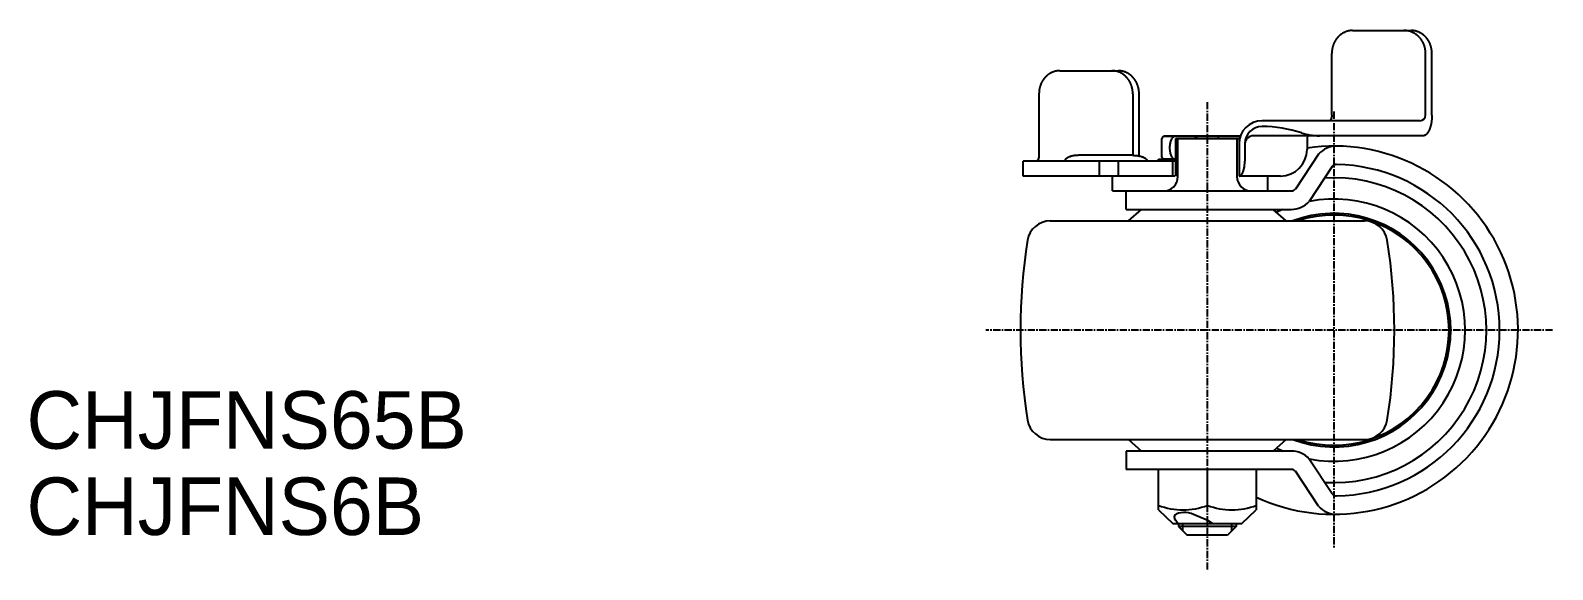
# Model space of a CAD drawing. Extents: x -3425 to -3153, y -902 to -450.
# Drawn here: x -3417.8 to -3153.2, y -901.6 to -807.9 of the extents above; entities that cross this region are included whole.
import ezdxf

# ---------------------------------------------------------------- set-up
doc = ezdxf.new("R2010")
doc.units = 0
doc.linetypes.add('CENTER', pattern=[2, 1.25, -0.25, 0.25, -0.25])
doc.layers.get('0').update_dxf_attribs({"linetype": 'CONTINUOUS'})
doc.layers.add('CENTER', color=1, linetype='CENTER')

msp = doc.modelspace()

# ---------------------------------------------------------------- linework, layer by layer
at = {"color": 7, "linetype": 'CONTINUOUS'}
for p, q in [((-3187.98, -807.89), (-3177.82, -807.89)), ((-3191.6, -822.59), (-3191.6, -811.89)), ((-3175.29, -822.59), (-3175.29, -811.89)), ((-3175.29, -822.59), (-3175.29, -811.89)), ((-3174.19, -822.59), (-3174.19, -811.89)), ((-3238.88, -814.89), (-3228.72, -814.89)), ((-3242.51, -818.89), (-3242.51, -829.59)), ((-3226.19, -818.89), (-3226.19, -829.59)), ((-3225.09, -829.7), (-3225.09, -818.89)), ((-3176.29, -823.59), (-3203.72, -823.59)), ((-3221.16, -829.92), (-3221.16, -826.66)), ((-3207.5, -826.29), (-3220.84, -826.29)), ((-3220.84, -826.29), (-3207.5, -826.29)), ((-3218.72, -826.69), (-3207.72, -826.69)), ((-3218.72, -833.19), (-3218.72, -826.69)), ((-3218.35, -833.29), (-3218.35, -826.69)), ((-3208.09, -826.69), (-3208.09, -833.29)), ((-3207.72, -826.69), (-3207.72, -833.19)), ((-3206.72, -827.59), (-3206.72, -830.59)), ((-3175.71, -826.19), (-3205.22, -826.19)), ((-3195.9, -826.59), (-3195.9, -828.59)), ((-3245.27, -833.19), (-3245.27, -830.59)), ((-3218.72, -830.59), (-3245.27, -830.59)), ((-3226.22, -829.59), (-3235.5, -829.59)), ((-3231.99, -833.19), (-3231.99, -830.59)), ((-3228.74, -830.59), (-3228.74, -833.19)), ((-3221.72, -830.59), (-3221.72, -830.29)), ((-3221.72, -830.29), (-3218.72, -830.29)), ((-3218.72, -830.29), (-3221.16, -830.29)), ((-3219.32, -830.59), (-3219.32, -833.19)), ((-3193.9, -829.39), (-3197.92, -835.46)), ((-3218.86, -833.19), (-3245.27, -833.19)), ((-3229.72, -835.79), (-3229.72, -833.19)), ((-3200.5, -833.19), (-3207.72, -833.19)), ((-3202.72, -833.19), (-3207.72, -833.19)), ((-3202.72, -835.79), (-3202.72, -833.19)), ((-3191.52, -831.53), (-3195.54, -837.6)), ((-3229.72, -835.79), (-3198.66, -835.79)), ((-3227.32, -838.99), (-3227.32, -835.79)), ((-3240.54, -840.99), (-3185.9, -840.99)), ((-3227.32, -838.99), (-3198.66, -838.99)), ((-3226.92, -840.99), (-3224.67, -838.99)), ((-3199.52, -840.99), (-3201.77, -838.99)), ((-3240.54, -878.99), (-3185.9, -878.99)), ((-3227.32, -880.99), (-3227.32, -884.19)), ((-3198.66, -880.99), (-3227.32, -880.99)), ((-3226.92, -878.99), (-3224.67, -880.99)), ((-3199.52, -878.99), (-3201.77, -880.99)), ((-3191.52, -888.46), (-3195.54, -882.39)), ((-3198.66, -884.19), (-3227.32, -884.19)), ((-3221.72, -891.19), (-3221.72, -884.19)), ((-3213.22, -890.43), (-3213.22, -884.19)), ((-3204.72, -884.19), (-3204.72, -891.19)), ((-3193.9, -890.59), (-3197.92, -884.52)), ((-3221.72, -891.19), (-3219.22, -893.59)), ((-3207.22, -893.59), (-3204.72, -891.19)), ((-3219.22, -893.59), (-3207.22, -893.59)), ((-3218.7, -893.09), (-3218.93, -892.66)), ((-3218.37, -893.59), (-3218.7, -893.09)), ((-3218.22, -893.59), (-3218.22, -894.09)), ((-3218.22, -894.09), (-3216.72, -895.59)), ((-3208.22, -894.09), (-3218.22, -894.09)), ((-3213.12, -893.09), (-3215.24, -892.19)), ((-3212.31, -893.59), (-3213.12, -893.09)), ((-3208.22, -894.09), (-3209.72, -895.59)), ((-3208.22, -893.59), (-3208.22, -894.09)), ((-3209.72, -895.59), (-3216.72, -895.59))]:
    msp.add_line(p, q, dxfattribs=at)
at = {"color": 3, "linetype": 'CONTINUOUS'}
for p, q in [((-3217.47, -894.84), (-3217.47, -893.59)), ((-3208.97, -894.84), (-3208.97, -893.59))]:
    msp.add_line(p, q, dxfattribs=at)
at = {"color": 7, "linetype": 'CONTINUOUS'}
for points in [[(-3218.81, -826.29, 0.176531), (-3219.15, -826.41, 0.103862), (-3219.51, -826.88, 0.064221), (-3219.72, -827.48, 0.050387), (-3219.8, -828.29, 0.050387), (-3219.72, -829.1, 0.064221), (-3219.51, -829.71, 0.103862), (-3219.15, -830.17, 0.176531), (-3218.81, -830.29, 0.176531)], [(-3215.56, -826.29, -0.176531), (-3215.23, -826.41, -0.065996), (-3214.97, -826.69, -0.065996)], [(-3210.87, -826.29, 0.176531), (-3211.21, -826.41, 0.065996), (-3211.46, -826.69, 0.065996)], [(-3207.62, -826.29, -0.056601), (-3207.51, -826.31, -0.056601)]]:
    msp.add_lwpolyline(points, format="xyb", dxfattribs=at)
for points in [[(-3187.98, -807.89, 0), (-3188.02, -807.89, 0), (-3188.07, -807.89, 0), (-3188.11, -807.89, 0), (-3188.16, -807.9, 0), (-3188.2, -807.9, 0), (-3188.24, -807.9, 0), (-3188.29, -807.91, 0), (-3188.33, -807.91, 0), (-3188.38, -807.92, 0), (-3188.42, -807.92, 0), (-3188.47, -807.93, 0), (-3188.51, -807.93, 0), (-3188.55, -807.94, 0), (-3188.6, -807.95, 0), (-3188.64, -807.96, 0), (-3188.68, -807.97, 0), (-3188.73, -807.98, 0), (-3188.77, -807.99, 0), (-3188.82, -808, 0), (-3188.86, -808.01, 0), (-3188.9, -808.02, 0), (-3188.94, -808.04, 0), (-3188.99, -808.05, 0), (-3189.03, -808.06, 0), (-3189.07, -808.08, 0), (-3189.11, -808.09, 0), (-3189.16, -808.11, 0), (-3189.2, -808.13, 0), (-3189.24, -808.14, 0), (-3189.28, -808.16, 0), (-3189.32, -808.18, 0), (-3189.36, -808.2, 0), (-3189.41, -808.22, 0), (-3189.45, -808.23, 0), (-3189.49, -808.25, 0), (-3189.53, -808.28, 0), (-3189.57, -808.3, 0), (-3189.61, -808.32, 0), (-3189.65, -808.34, 0), (-3189.69, -808.36, 0), (-3189.73, -808.39, 0), (-3189.76, -808.41, 0), (-3189.8, -808.44, 0), (-3189.84, -808.46, 0), (-3189.88, -808.49, 0), (-3189.92, -808.51, 0), (-3189.95, -808.54, 0), (-3189.99, -808.57, 0), (-3190.03, -808.59, 0), (-3190.07, -808.62, 0), (-3190.1, -808.65, 0), (-3190.14, -808.68, 0), (-3190.17, -808.71, 0), (-3190.21, -808.74, 0), (-3190.24, -808.77, 0), (-3190.28, -808.8, 0), (-3190.31, -808.83, 0), (-3190.35, -808.86, 0), (-3190.38, -808.89, 0), (-3190.41, -808.93, 0), (-3190.45, -808.96, 0), (-3190.48, -808.99, 0), (-3190.51, -809.03, 0), (-3190.54, -809.06, 0), (-3190.57, -809.1, 0), (-3190.6, -809.13, 0), (-3190.63, -809.17, 0), (-3190.66, -809.21, 0), (-3190.69, -809.24, 0), (-3190.72, -809.28, 0), (-3190.75, -809.32, 0), (-3190.78, -809.35, 0), (-3190.81, -809.39, 0), (-3190.84, -809.43, 0), (-3190.86, -809.47, 0), (-3190.89, -809.51, 0), (-3190.92, -809.55, 0), (-3190.94, -809.59, 0), (-3190.97, -809.63, 0), (-3190.99, -809.67, 0), (-3191.02, -809.71, 0), (-3191.04, -809.75, 0), (-3191.06, -809.79, 0), (-3191.09, -809.84, 0), (-3191.11, -809.88, 0), (-3191.13, -809.92, 0), (-3191.15, -809.96, 0), (-3191.17, -810.01, 0), (-3191.2, -810.05, 0), (-3191.22, -810.09, 0), (-3191.24, -810.14, 0), (-3191.25, -810.18, 0), (-3191.27, -810.23, 0), (-3191.29, -810.27, 0), (-3191.31, -810.32, 0), (-3191.33, -810.36, 0), (-3191.34, -810.41, 0), (-3191.36, -810.45, 0), (-3191.38, -810.5, 0), (-3191.39, -810.54, 0), (-3191.41, -810.59, 0), (-3191.42, -810.64, 0), (-3191.43, -810.68, 0), (-3191.45, -810.73, 0), (-3191.46, -810.78, 0), (-3191.47, -810.82, 0), (-3191.48, -810.87, 0), (-3191.49, -810.92, 0), (-3191.5, -810.97, 0), (-3191.51, -811.02, 0), (-3191.52, -811.06, 0), (-3191.53, -811.11, 0), (-3191.54, -811.16, 0), (-3191.55, -811.21, 0), (-3191.56, -811.26, 0), (-3191.56, -811.3, 0), (-3191.57, -811.35, 0), (-3191.58, -811.4, 0), (-3191.58, -811.45, 0), (-3191.59, -811.5, 0), (-3191.59, -811.55, 0), (-3191.59, -811.6, 0), (-3191.6, -811.65, 0), (-3191.6, -811.7, 0), (-3191.6, -811.74, 0), (-3191.6, -811.79, 0), (-3191.6, -811.84, 0), (-3191.6, -811.89, 0)], [(-3175.29, -811.89, 0), (-3175.29, -811.84, 0), (-3175.29, -811.79, 0), (-3175.29, -811.74, 0), (-3175.29, -811.7, 0), (-3175.3, -811.65, 0), (-3175.3, -811.6, 0), (-3175.3, -811.55, 0), (-3175.31, -811.5, 0), (-3175.31, -811.45, 0), (-3175.32, -811.4, 0), (-3175.32, -811.35, 0), (-3175.33, -811.3, 0), (-3175.34, -811.26, 0), (-3175.34, -811.21, 0), (-3175.35, -811.16, 0), (-3175.36, -811.11, 0), (-3175.37, -811.06, 0), (-3175.38, -811.02, 0), (-3175.39, -810.97, 0), (-3175.4, -810.92, 0), (-3175.41, -810.87, 0), (-3175.43, -810.82, 0), (-3175.44, -810.78, 0), (-3175.45, -810.73, 0), (-3175.47, -810.68, 0), (-3175.48, -810.64, 0), (-3175.49, -810.59, 0), (-3175.51, -810.54, 0), (-3175.53, -810.5, 0), (-3175.54, -810.45, 0), (-3175.56, -810.41, 0), (-3175.58, -810.36, 0), (-3175.59, -810.32, 0), (-3175.61, -810.27, 0), (-3175.63, -810.23, 0), (-3175.65, -810.18, 0), (-3175.67, -810.14, 0), (-3175.69, -810.09, 0), (-3175.71, -810.05, 0), (-3175.73, -810.01, 0), (-3175.76, -809.96, 0), (-3175.78, -809.92, 0), (-3175.8, -809.88, 0), (-3175.82, -809.84, 0), (-3175.85, -809.79, 0), (-3175.87, -809.75, 0), (-3175.9, -809.71, 0), (-3175.92, -809.67, 0), (-3175.95, -809.63, 0), (-3175.98, -809.59, 0), (-3176, -809.55, 0), (-3176.03, -809.51, 0), (-3176.06, -809.47, 0), (-3176.09, -809.43, 0), (-3176.11, -809.39, 0), (-3176.14, -809.35, 0), (-3176.17, -809.32, 0), (-3176.2, -809.28, 0), (-3176.23, -809.24, 0), (-3176.26, -809.21, 0), (-3176.3, -809.17, 0), (-3176.33, -809.13, 0), (-3176.36, -809.1, 0), (-3176.39, -809.06, 0), (-3176.42, -809.03, 0), (-3176.46, -808.99, 0), (-3176.49, -808.96, 0), (-3176.53, -808.93, 0), (-3176.56, -808.89, 0), (-3176.59, -808.86, 0), (-3176.63, -808.83, 0), (-3176.67, -808.8, 0), (-3176.7, -808.77, 0), (-3176.74, -808.74, 0), (-3176.77, -808.71, 0), (-3176.81, -808.68, 0), (-3176.85, -808.65, 0), (-3176.89, -808.62, 0), (-3176.92, -808.59, 0), (-3176.96, -808.57, 0), (-3177, -808.54, 0), (-3177.04, -808.51, 0), (-3177.08, -808.49, 0), (-3177.12, -808.46, 0), (-3177.16, -808.44, 0), (-3177.2, -808.41, 0), (-3177.24, -808.39, 0), (-3177.28, -808.36, 0), (-3177.32, -808.34, 0), (-3177.36, -808.32, 0), (-3177.4, -808.3, 0), (-3177.44, -808.28, 0), (-3177.49, -808.25, 0), (-3177.53, -808.23, 0), (-3177.57, -808.22, 0), (-3177.61, -808.2, 0), (-3177.66, -808.18, 0), (-3177.7, -808.16, 0), (-3177.74, -808.14, 0), (-3177.79, -808.13, 0), (-3177.83, -808.11, 0), (-3177.87, -808.09, 0), (-3177.92, -808.08, 0), (-3177.96, -808.06, 0), (-3178, -808.05, 0), (-3178.05, -808.04, 0), (-3178.09, -808.02, 0), (-3178.14, -808.01, 0), (-3178.18, -808, 0), (-3178.23, -807.99, 0), (-3178.27, -807.98, 0), (-3178.32, -807.97, 0), (-3178.36, -807.96, 0), (-3178.41, -807.95, 0), (-3178.46, -807.94, 0), (-3178.5, -807.93, 0), (-3178.55, -807.93, 0), (-3178.59, -807.92, 0), (-3178.64, -807.92, 0), (-3178.68, -807.91, 0), (-3178.73, -807.91, 0), (-3178.78, -807.9, 0), (-3178.82, -807.9, 0), (-3178.87, -807.9, 0), (-3178.91, -807.89, 0), (-3178.96, -807.89, 0), (-3179.01, -807.89, 0), (-3179.05, -807.89, 0)], [(-3174.19, -811.89, 0), (-3174.19, -811.84, 0), (-3174.19, -811.79, 0), (-3174.19, -811.74, 0), (-3174.19, -811.7, 0), (-3174.2, -811.65, 0), (-3174.2, -811.6, 0), (-3174.2, -811.55, 0), (-3174.21, -811.5, 0), (-3174.21, -811.45, 0), (-3174.22, -811.4, 0), (-3174.22, -811.35, 0), (-3174.23, -811.3, 0), (-3174.24, -811.26, 0), (-3174.24, -811.21, 0), (-3174.25, -811.16, 0), (-3174.26, -811.11, 0), (-3174.27, -811.06, 0), (-3174.28, -811.02, 0), (-3174.29, -810.97, 0), (-3174.3, -810.92, 0), (-3174.31, -810.87, 0), (-3174.32, -810.82, 0), (-3174.33, -810.78, 0), (-3174.35, -810.73, 0), (-3174.36, -810.68, 0), (-3174.37, -810.64, 0), (-3174.39, -810.59, 0), (-3174.4, -810.54, 0), (-3174.42, -810.5, 0), (-3174.43, -810.45, 0), (-3174.45, -810.41, 0), (-3174.47, -810.36, 0), (-3174.48, -810.32, 0), (-3174.5, -810.27, 0), (-3174.52, -810.23, 0), (-3174.54, -810.18, 0), (-3174.56, -810.14, 0), (-3174.58, -810.09, 0), (-3174.6, -810.05, 0), (-3174.62, -810.01, 0), (-3174.64, -809.96, 0), (-3174.66, -809.92, 0), (-3174.68, -809.88, 0), (-3174.71, -809.84, 0), (-3174.73, -809.79, 0), (-3174.75, -809.75, 0), (-3174.78, -809.71, 0), (-3174.8, -809.67, 0), (-3174.83, -809.63, 0), (-3174.85, -809.59, 0), (-3174.88, -809.55, 0), (-3174.9, -809.51, 0), (-3174.93, -809.47, 0), (-3174.96, -809.43, 0), (-3174.99, -809.39, 0), (-3175.01, -809.35, 0), (-3175.04, -809.32, 0), (-3175.07, -809.28, 0), (-3175.1, -809.24, 0), (-3175.13, -809.21, 0), (-3175.16, -809.17, 0), (-3175.19, -809.13, 0), (-3175.22, -809.1, 0), (-3175.25, -809.06, 0), (-3175.28, -809.03, 0), (-3175.32, -808.99, 0), (-3175.35, -808.96, 0), (-3175.38, -808.93, 0), (-3175.41, -808.89, 0), (-3175.45, -808.86, 0), (-3175.48, -808.83, 0), (-3175.52, -808.8, 0), (-3175.55, -808.77, 0), (-3175.59, -808.74, 0), (-3175.62, -808.71, 0), (-3175.66, -808.68, 0), (-3175.69, -808.65, 0), (-3175.73, -808.62, 0), (-3175.76, -808.59, 0), (-3175.8, -808.57, 0), (-3175.84, -808.54, 0), (-3175.88, -808.51, 0), (-3175.91, -808.49, 0), (-3175.95, -808.46, 0), (-3175.99, -808.44, 0), (-3176.03, -808.41, 0), (-3176.07, -808.39, 0), (-3176.11, -808.36, 0), (-3176.15, -808.34, 0), (-3176.19, -808.32, 0), (-3176.23, -808.3, 0), (-3176.27, -808.28, 0), (-3176.31, -808.25, 0), (-3176.35, -808.23, 0), (-3176.39, -808.22, 0), (-3176.43, -808.2, 0), (-3176.47, -808.18, 0), (-3176.51, -808.16, 0), (-3176.55, -808.14, 0), (-3176.59, -808.13, 0), (-3176.64, -808.11, 0), (-3176.68, -808.09, 0), (-3176.72, -808.08, 0), (-3176.76, -808.06, 0), (-3176.81, -808.05, 0), (-3176.85, -808.04, 0), (-3176.89, -808.02, 0), (-3176.93, -808.01, 0), (-3176.98, -808, 0), (-3177.02, -807.99, 0), (-3177.06, -807.98, 0), (-3177.11, -807.97, 0), (-3177.15, -807.96, 0), (-3177.2, -807.95, 0), (-3177.24, -807.94, 0), (-3177.28, -807.93, 0), (-3177.33, -807.93, 0), (-3177.37, -807.92, 0), (-3177.42, -807.92, 0), (-3177.46, -807.91, 0), (-3177.5, -807.91, 0), (-3177.55, -807.9, 0), (-3177.59, -807.9, 0), (-3177.64, -807.9, 0), (-3177.68, -807.89, 0), (-3177.73, -807.89, 0), (-3177.77, -807.89, 0), (-3177.82, -807.89, 0)], [(-3238.88, -814.89, 0), (-3238.93, -814.89, 0), (-3238.97, -814.89, 0), (-3239.01, -814.89, 0), (-3239.06, -814.9, 0), (-3239.1, -814.9, 0), (-3239.15, -814.9, 0), (-3239.19, -814.91, 0), (-3239.24, -814.91, 0), (-3239.28, -814.92, 0), (-3239.32, -814.92, 0), (-3239.37, -814.93, 0), (-3239.41, -814.93, 0), (-3239.46, -814.94, 0), (-3239.5, -814.95, 0), (-3239.54, -814.96, 0), (-3239.59, -814.97, 0), (-3239.63, -814.98, 0), (-3239.68, -814.99, 0), (-3239.72, -815, 0), (-3239.76, -815.01, 0), (-3239.81, -815.02, 0), (-3239.85, -815.04, 0), (-3239.89, -815.05, 0), (-3239.93, -815.06, 0), (-3239.98, -815.08, 0), (-3240.02, -815.09, 0), (-3240.06, -815.11, 0), (-3240.1, -815.13, 0), (-3240.14, -815.14, 0), (-3240.19, -815.16, 0), (-3240.23, -815.18, 0), (-3240.27, -815.2, 0), (-3240.31, -815.22, 0), (-3240.35, -815.24, 0), (-3240.39, -815.25, 0), (-3240.43, -815.28, 0), (-3240.47, -815.3, 0), (-3240.51, -815.32, 0), (-3240.55, -815.34, 0), (-3240.59, -815.36, 0), (-3240.63, -815.39, 0), (-3240.67, -815.41, 0), (-3240.71, -815.44, 0), (-3240.74, -815.46, 0), (-3240.78, -815.49, 0), (-3240.82, -815.51, 0), (-3240.86, -815.54, 0), (-3240.9, -815.57, 0), (-3240.93, -815.59, 0), (-3240.97, -815.62, 0), (-3241, -815.65, 0), (-3241.04, -815.68, 0), (-3241.08, -815.71, 0), (-3241.11, -815.74, 0), (-3241.15, -815.77, 0), (-3241.18, -815.8, 0), (-3241.22, -815.83, 0), (-3241.25, -815.86, 0), (-3241.28, -815.89, 0), (-3241.32, -815.93, 0), (-3241.35, -815.96, 0), (-3241.38, -816, 0), (-3241.41, -816.03, 0), (-3241.44, -816.06, 0), (-3241.48, -816.1, 0), (-3241.51, -816.13, 0), (-3241.54, -816.17, 0), (-3241.57, -816.21, 0), (-3241.6, -816.24, 0), (-3241.63, -816.28, 0), (-3241.66, -816.32, 0), (-3241.68, -816.35, 0), (-3241.71, -816.39, 0), (-3241.74, -816.43, 0), (-3241.77, -816.47, 0), (-3241.79, -816.51, 0), (-3241.82, -816.55, 0), (-3241.85, -816.59, 0), (-3241.87, -816.63, 0), (-3241.9, -816.67, 0), (-3241.92, -816.71, 0), (-3241.94, -816.75, 0), (-3241.97, -816.79, 0), (-3241.99, -816.84, 0), (-3242.01, -816.88, 0), (-3242.04, -816.92, 0), (-3242.06, -816.96, 0), (-3242.08, -817.01, 0), (-3242.1, -817.05, 0), (-3242.12, -817.09, 0), (-3242.14, -817.14, 0), (-3242.16, -817.18, 0), (-3242.18, -817.23, 0), (-3242.2, -817.27, 0), (-3242.21, -817.32, 0), (-3242.23, -817.36, 0), (-3242.25, -817.41, 0), (-3242.26, -817.45, 0), (-3242.28, -817.5, 0), (-3242.29, -817.54, 0), (-3242.31, -817.59, 0), (-3242.32, -817.64, 0), (-3242.34, -817.68, 0), (-3242.35, -817.73, 0), (-3242.36, -817.78, 0), (-3242.38, -817.83, 0), (-3242.39, -817.87, 0), (-3242.4, -817.92, 0), (-3242.41, -817.97, 0), (-3242.42, -818.02, 0), (-3242.43, -818.06, 0), (-3242.44, -818.11, 0), (-3242.45, -818.16, 0), (-3242.45, -818.21, 0), (-3242.46, -818.26, 0), (-3242.47, -818.3, 0), (-3242.47, -818.35, 0), (-3242.48, -818.4, 0), (-3242.48, -818.45, 0), (-3242.49, -818.5, 0), (-3242.49, -818.55, 0), (-3242.5, -818.6, 0), (-3242.5, -818.65, 0), (-3242.5, -818.7, 0), (-3242.5, -818.75, 0), (-3242.51, -818.79, 0), (-3242.51, -818.84, 0), (-3242.51, -818.89, 0)], [(-3226.19, -818.89, 0), (-3226.19, -818.84, 0), (-3226.19, -818.79, 0), (-3226.2, -818.75, 0), (-3226.2, -818.7, 0), (-3226.2, -818.65, 0), (-3226.2, -818.6, 0), (-3226.21, -818.55, 0), (-3226.21, -818.5, 0), (-3226.21, -818.45, 0), (-3226.22, -818.4, 0), (-3226.23, -818.35, 0), (-3226.23, -818.3, 0), (-3226.24, -818.26, 0), (-3226.25, -818.21, 0), (-3226.25, -818.16, 0), (-3226.26, -818.11, 0), (-3226.27, -818.06, 0), (-3226.28, -818.02, 0), (-3226.29, -817.97, 0), (-3226.3, -817.92, 0), (-3226.31, -817.87, 0), (-3226.32, -817.83, 0), (-3226.34, -817.78, 0), (-3226.35, -817.73, 0), (-3226.36, -817.68, 0), (-3226.38, -817.64, 0), (-3226.39, -817.59, 0), (-3226.4, -817.54, 0), (-3226.42, -817.5, 0), (-3226.44, -817.45, 0), (-3226.45, -817.41, 0), (-3226.47, -817.36, 0), (-3226.49, -817.32, 0), (-3226.5, -817.27, 0), (-3226.52, -817.23, 0), (-3226.54, -817.18, 0), (-3226.56, -817.14, 0), (-3226.58, -817.09, 0), (-3226.6, -817.05, 0), (-3226.62, -817.01, 0), (-3226.64, -816.96, 0), (-3226.66, -816.92, 0), (-3226.69, -816.88, 0), (-3226.71, -816.84, 0), (-3226.73, -816.79, 0), (-3226.76, -816.75, 0), (-3226.78, -816.71, 0), (-3226.8, -816.67, 0), (-3226.83, -816.63, 0), (-3226.85, -816.59, 0), (-3226.88, -816.55, 0), (-3226.91, -816.51, 0), (-3226.93, -816.47, 0), (-3226.96, -816.43, 0), (-3226.99, -816.39, 0), (-3227.02, -816.35, 0), (-3227.04, -816.32, 0), (-3227.07, -816.28, 0), (-3227.1, -816.24, 0), (-3227.13, -816.21, 0), (-3227.16, -816.17, 0), (-3227.19, -816.13, 0), (-3227.22, -816.1, 0), (-3227.25, -816.06, 0), (-3227.29, -816.03, 0), (-3227.32, -816, 0), (-3227.35, -815.96, 0), (-3227.38, -815.93, 0), (-3227.42, -815.89, 0), (-3227.45, -815.86, 0), (-3227.48, -815.83, 0), (-3227.52, -815.8, 0), (-3227.55, -815.77, 0), (-3227.59, -815.74, 0), (-3227.62, -815.71, 0), (-3227.66, -815.68, 0), (-3227.69, -815.65, 0), (-3227.73, -815.62, 0), (-3227.77, -815.59, 0), (-3227.8, -815.57, 0), (-3227.84, -815.54, 0), (-3227.88, -815.51, 0), (-3227.92, -815.49, 0), (-3227.95, -815.46, 0), (-3227.99, -815.44, 0), (-3228.03, -815.41, 0), (-3228.07, -815.39, 0), (-3228.11, -815.36, 0), (-3228.15, -815.34, 0), (-3228.19, -815.32, 0), (-3228.23, -815.3, 0), (-3228.27, -815.28, 0), (-3228.31, -815.25, 0), (-3228.35, -815.24, 0), (-3228.39, -815.22, 0), (-3228.43, -815.2, 0), (-3228.47, -815.18, 0), (-3228.51, -815.16, 0), (-3228.55, -815.14, 0), (-3228.6, -815.13, 0), (-3228.64, -815.11, 0), (-3228.68, -815.09, 0), (-3228.72, -815.08, 0), (-3228.77, -815.06, 0), (-3228.81, -815.05, 0), (-3228.85, -815.04, 0), (-3228.89, -815.02, 0), (-3228.94, -815.01, 0), (-3228.98, -815, 0), (-3229.02, -814.99, 0), (-3229.07, -814.98, 0), (-3229.11, -814.97, 0), (-3229.15, -814.96, 0), (-3229.2, -814.95, 0), (-3229.24, -814.94, 0), (-3229.29, -814.93, 0), (-3229.33, -814.93, 0), (-3229.37, -814.92, 0), (-3229.42, -814.92, 0), (-3229.46, -814.91, 0), (-3229.51, -814.91, 0), (-3229.55, -814.9, 0), (-3229.6, -814.9, 0), (-3229.64, -814.9, 0), (-3229.68, -814.89, 0), (-3229.73, -814.89, 0), (-3229.77, -814.89, 0), (-3229.82, -814.89, 0)], [(-3225.09, -818.89, 0), (-3225.09, -818.84, 0), (-3225.1, -818.79, 0), (-3225.1, -818.75, 0), (-3225.1, -818.7, 0), (-3225.1, -818.65, 0), (-3225.1, -818.6, 0), (-3225.11, -818.55, 0), (-3225.11, -818.5, 0), (-3225.12, -818.45, 0), (-3225.12, -818.4, 0), (-3225.13, -818.35, 0), (-3225.13, -818.3, 0), (-3225.14, -818.26, 0), (-3225.15, -818.21, 0), (-3225.16, -818.16, 0), (-3225.16, -818.11, 0), (-3225.17, -818.06, 0), (-3225.18, -818.02, 0), (-3225.19, -817.97, 0), (-3225.2, -817.92, 0), (-3225.21, -817.87, 0), (-3225.23, -817.83, 0), (-3225.24, -817.78, 0), (-3225.25, -817.73, 0), (-3225.26, -817.68, 0), (-3225.28, -817.64, 0), (-3225.29, -817.59, 0), (-3225.31, -817.54, 0), (-3225.32, -817.5, 0), (-3225.34, -817.45, 0), (-3225.35, -817.41, 0), (-3225.37, -817.36, 0), (-3225.39, -817.32, 0), (-3225.41, -817.27, 0), (-3225.42, -817.23, 0), (-3225.44, -817.18, 0), (-3225.46, -817.14, 0), (-3225.48, -817.09, 0), (-3225.5, -817.05, 0), (-3225.52, -817.01, 0), (-3225.54, -816.96, 0), (-3225.56, -816.92, 0), (-3225.59, -816.88, 0), (-3225.61, -816.84, 0), (-3225.63, -816.79, 0), (-3225.66, -816.75, 0), (-3225.68, -816.71, 0), (-3225.7, -816.67, 0), (-3225.73, -816.63, 0), (-3225.76, -816.59, 0), (-3225.78, -816.55, 0), (-3225.81, -816.51, 0), (-3225.83, -816.47, 0), (-3225.86, -816.43, 0), (-3225.89, -816.39, 0), (-3225.92, -816.35, 0), (-3225.95, -816.32, 0), (-3225.97, -816.28, 0), (-3226, -816.24, 0), (-3226.03, -816.21, 0), (-3226.06, -816.17, 0), (-3226.09, -816.13, 0), (-3226.12, -816.1, 0), (-3226.16, -816.06, 0), (-3226.19, -816.03, 0), (-3226.22, -816, 0), (-3226.25, -815.96, 0), (-3226.28, -815.93, 0), (-3226.32, -815.89, 0), (-3226.35, -815.86, 0), (-3226.39, -815.83, 0), (-3226.42, -815.8, 0), (-3226.45, -815.77, 0), (-3226.49, -815.74, 0), (-3226.52, -815.71, 0), (-3226.56, -815.68, 0), (-3226.6, -815.65, 0), (-3226.63, -815.62, 0), (-3226.67, -815.59, 0), (-3226.71, -815.57, 0), (-3226.74, -815.54, 0), (-3226.78, -815.51, 0), (-3226.82, -815.49, 0), (-3226.86, -815.46, 0), (-3226.89, -815.44, 0), (-3226.93, -815.41, 0), (-3226.97, -815.39, 0), (-3227.01, -815.36, 0), (-3227.05, -815.34, 0), (-3227.09, -815.32, 0), (-3227.13, -815.3, 0), (-3227.17, -815.28, 0), (-3227.21, -815.25, 0), (-3227.25, -815.24, 0), (-3227.29, -815.22, 0), (-3227.33, -815.2, 0), (-3227.37, -815.18, 0), (-3227.41, -815.16, 0), (-3227.46, -815.14, 0), (-3227.5, -815.13, 0), (-3227.54, -815.11, 0), (-3227.58, -815.09, 0), (-3227.62, -815.08, 0), (-3227.67, -815.06, 0), (-3227.71, -815.05, 0), (-3227.75, -815.04, 0), (-3227.8, -815.02, 0), (-3227.84, -815.01, 0), (-3227.88, -815, 0), (-3227.92, -814.99, 0), (-3227.97, -814.98, 0), (-3228.01, -814.97, 0), (-3228.06, -814.96, 0), (-3228.1, -814.95, 0), (-3228.14, -814.94, 0), (-3228.19, -814.93, 0), (-3228.23, -814.93, 0), (-3228.28, -814.92, 0), (-3228.32, -814.92, 0), (-3228.36, -814.91, 0), (-3228.41, -814.91, 0), (-3228.45, -814.9, 0), (-3228.5, -814.9, 0), (-3228.54, -814.9, 0), (-3228.59, -814.89, 0), (-3228.63, -814.89, 0), (-3228.67, -814.89, 0), (-3228.72, -814.89, 0)], [(-3191.6, -822.59, 0), (-3191.6, -822.6, 0), (-3191.6, -822.62, 0), (-3191.6, -822.63, 0), (-3191.6, -822.64, 0), (-3191.6, -822.65, 0), (-3191.6, -822.67, 0), (-3191.6, -822.68, 0), (-3191.6, -822.69, 0), (-3191.61, -822.7, 0), (-3191.61, -822.71, 0), (-3191.61, -822.73, 0), (-3191.61, -822.74, 0), (-3191.61, -822.75, 0), (-3191.61, -822.76, 0), (-3191.61, -822.77, 0), (-3191.61, -822.79, 0), (-3191.61, -822.8, 0), (-3191.61, -822.81, 0), (-3191.61, -822.82, 0), (-3191.62, -822.84, 0), (-3191.62, -822.85, 0), (-3191.62, -822.86, 0), (-3191.62, -822.87, 0), (-3191.62, -822.88, 0), (-3191.62, -822.89, 0), (-3191.62, -822.91, 0), (-3191.63, -822.92, 0), (-3191.63, -822.93, 0), (-3191.63, -822.94, 0), (-3191.63, -822.95, 0), (-3191.63, -822.96, 0), (-3191.64, -822.98, 0), (-3191.64, -822.99, 0), (-3191.64, -823, 0), (-3191.64, -823.01, 0), (-3191.64, -823.02, 0), (-3191.65, -823.03, 0), (-3191.65, -823.04, 0), (-3191.65, -823.05, 0), (-3191.65, -823.06, 0), (-3191.66, -823.07, 0), (-3191.66, -823.09, 0), (-3191.66, -823.09, 0), (-3191.66, -823.11, 0), (-3191.67, -823.12, 0), (-3191.67, -823.13, 0), (-3191.67, -823.14, 0), (-3191.67, -823.15, 0), (-3191.68, -823.16, 0), (-3191.68, -823.17, 0), (-3191.68, -823.18, 0), (-3191.69, -823.19, 0), (-3191.69, -823.2, 0), (-3191.69, -823.21, 0), (-3191.7, -823.22, 0), (-3191.7, -823.23, 0), (-3191.7, -823.24, 0), (-3191.71, -823.25, 0), (-3191.71, -823.25, 0), (-3191.71, -823.26, 0), (-3191.72, -823.27, 0), (-3191.72, -823.28, 0), (-3191.72, -823.29, 0), (-3191.73, -823.3, 0), (-3191.73, -823.31, 0), (-3191.73, -823.32, 0), (-3191.74, -823.32, 0), (-3191.74, -823.33, 0), (-3191.75, -823.34, 0), (-3191.75, -823.35, 0), (-3191.75, -823.36, 0), (-3191.76, -823.37, 0), (-3191.76, -823.37, 0), (-3191.77, -823.38, 0), (-3191.77, -823.39, 0), (-3191.77, -823.39, 0), (-3191.78, -823.4, 0), (-3191.78, -823.41, 0), (-3191.79, -823.42, 0), (-3191.79, -823.42, 0), (-3191.8, -823.43, 0), (-3191.8, -823.44, 0), (-3191.8, -823.44, 0), (-3191.81, -823.45, 0), (-3191.81, -823.46, 0), (-3191.82, -823.46, 0), (-3191.82, -823.47, 0), (-3191.83, -823.47, 0), (-3191.83, -823.48, 0), (-3191.84, -823.48, 0), (-3191.84, -823.49, 0), (-3191.84, -823.5, 0), (-3191.85, -823.5, 0), (-3191.85, -823.51, 0), (-3191.86, -823.51, 0), (-3191.86, -823.52, 0), (-3191.87, -823.52, 0), (-3191.87, -823.52, 0), (-3191.88, -823.53, 0), (-3191.88, -823.53, 0), (-3191.89, -823.54, 0), (-3191.89, -823.54, 0), (-3191.9, -823.54, 0), (-3191.9, -823.55, 0), (-3191.91, -823.55, 0), (-3191.91, -823.56, 0), (-3191.92, -823.56, 0), (-3191.92, -823.56, 0), (-3191.93, -823.57, 0), (-3191.93, -823.57, 0), (-3191.94, -823.57, 0), (-3191.94, -823.57, 0), (-3191.95, -823.58, 0), (-3191.95, -823.58, 0), (-3191.96, -823.58, 0), (-3191.96, -823.58, 0), (-3191.97, -823.58, 0), (-3191.97, -823.58, 0), (-3191.98, -823.59, 0), (-3191.98, -823.59, 0), (-3191.99, -823.59, 0), (-3191.99, -823.59, 0), (-3192, -823.59, 0), (-3192, -823.59, 0), (-3192.01, -823.59, 0), (-3192.02, -823.59, 0), (-3192.02, -823.59, 0), (-3192.03, -823.59, 0)], [(-3174.19, -822.59, 0), (-3174.19, -822.64, 0), (-3174.19, -822.68, 0), (-3174.19, -822.72, 0), (-3174.19, -822.77, 0), (-3174.19, -822.81, 0), (-3174.19, -822.86, 0), (-3174.2, -822.9, 0), (-3174.2, -822.94, 0), (-3174.2, -822.99, 0), (-3174.2, -823.03, 0), (-3174.2, -823.08, 0), (-3174.21, -823.12, 0), (-3174.21, -823.16, 0), (-3174.21, -823.21, 0), (-3174.22, -823.25, 0), (-3174.22, -823.29, 0), (-3174.22, -823.34, 0), (-3174.23, -823.38, 0), (-3174.23, -823.42, 0), (-3174.24, -823.47, 0), (-3174.24, -823.51, 0), (-3174.25, -823.55, 0), (-3174.25, -823.6, 0), (-3174.26, -823.64, 0), (-3174.26, -823.68, 0), (-3174.27, -823.72, 0), (-3174.27, -823.76, 0), (-3174.28, -823.8, 0), (-3174.29, -823.85, 0), (-3174.29, -823.89, 0), (-3174.3, -823.93, 0), (-3174.31, -823.97, 0), (-3174.31, -824.01, 0), (-3174.32, -824.05, 0), (-3174.33, -824.09, 0), (-3174.34, -824.13, 0), (-3174.34, -824.17, 0), (-3174.35, -824.21, 0), (-3174.36, -824.25, 0), (-3174.37, -824.29, 0), (-3174.38, -824.33, 0), (-3174.39, -824.37, 0), (-3174.4, -824.4, 0), (-3174.41, -824.44, 0), (-3174.42, -824.48, 0), (-3174.43, -824.52, 0), (-3174.44, -824.55, 0), (-3174.45, -824.59, 0), (-3174.46, -824.63, 0), (-3174.47, -824.66, 0), (-3174.48, -824.7, 0), (-3174.49, -824.74, 0), (-3174.5, -824.77, 0), (-3174.51, -824.81, 0), (-3174.52, -824.84, 0), (-3174.54, -824.88, 0), (-3174.55, -824.91, 0), (-3174.56, -824.94, 0), (-3174.57, -824.98, 0), (-3174.58, -825.01, 0), (-3174.6, -825.04, 0), (-3174.61, -825.07, 0), (-3174.62, -825.11, 0), (-3174.64, -825.14, 0), (-3174.65, -825.17, 0), (-3174.66, -825.2, 0), (-3174.68, -825.23, 0), (-3174.69, -825.26, 0), (-3174.7, -825.29, 0), (-3174.72, -825.32, 0), (-3174.73, -825.35, 0), (-3174.75, -825.38, 0), (-3174.76, -825.4, 0), (-3174.78, -825.43, 0), (-3174.79, -825.46, 0), (-3174.81, -825.48, 0), (-3174.82, -825.51, 0), (-3174.84, -825.53, 0), (-3174.85, -825.56, 0), (-3174.87, -825.59, 0), (-3174.88, -825.61, 0), (-3174.9, -825.63, 0), (-3174.91, -825.66, 0), (-3174.93, -825.68, 0), (-3174.95, -825.7, 0), (-3174.96, -825.72, 0), (-3174.98, -825.75, 0), (-3174.99, -825.77, 0), (-3175.01, -825.79, 0), (-3175.03, -825.81, 0), (-3175.04, -825.83, 0), (-3175.06, -825.85, 0), (-3175.08, -825.86, 0), (-3175.1, -825.88, 0), (-3175.11, -825.9, 0), (-3175.13, -825.92, 0), (-3175.15, -825.93, 0), (-3175.16, -825.95, 0), (-3175.18, -825.97, 0), (-3175.2, -825.98, 0), (-3175.22, -826, 0), (-3175.23, -826.01, 0), (-3175.25, -826.02, 0), (-3175.27, -826.04, 0), (-3175.29, -826.05, 0), (-3175.31, -826.06, 0), (-3175.32, -826.07, 0), (-3175.34, -826.08, 0), (-3175.36, -826.1, 0), (-3175.38, -826.1, 0), (-3175.4, -826.11, 0), (-3175.42, -826.12, 0), (-3175.43, -826.13, 0), (-3175.45, -826.14, 0), (-3175.47, -826.15, 0), (-3175.49, -826.15, 0), (-3175.51, -826.16, 0), (-3175.53, -826.16, 0), (-3175.54, -826.17, 0), (-3175.56, -826.17, 0), (-3175.58, -826.18, 0), (-3175.6, -826.18, 0), (-3175.62, -826.18, 0), (-3175.64, -826.19, 0), (-3175.66, -826.19, 0), (-3175.67, -826.19, 0), (-3175.69, -826.19, 0), (-3175.71, -826.19, 0)], [(-3242.51, -829.59, 0), (-3242.51, -829.6, 0), (-3242.51, -829.62, 0), (-3242.51, -829.63, 0), (-3242.51, -829.64, 0), (-3242.51, -829.65, 0), (-3242.51, -829.67, 0), (-3242.51, -829.68, 0), (-3242.51, -829.69, 0), (-3242.51, -829.7, 0), (-3242.51, -829.71, 0), (-3242.51, -829.73, 0), (-3242.51, -829.74, 0), (-3242.51, -829.75, 0), (-3242.51, -829.76, 0), (-3242.51, -829.77, 0), (-3242.51, -829.79, 0), (-3242.52, -829.8, 0), (-3242.52, -829.81, 0), (-3242.52, -829.82, 0), (-3242.52, -829.84, 0), (-3242.52, -829.85, 0), (-3242.52, -829.86, 0), (-3242.52, -829.87, 0), (-3242.52, -829.88, 0), (-3242.53, -829.89, 0), (-3242.53, -829.91, 0), (-3242.53, -829.92, 0), (-3242.53, -829.93, 0), (-3242.53, -829.94, 0), (-3242.53, -829.95, 0), (-3242.54, -829.96, 0), (-3242.54, -829.97, 0), (-3242.54, -829.99, 0), (-3242.54, -830, 0), (-3242.54, -830.01, 0), (-3242.55, -830.02, 0), (-3242.55, -830.03, 0), (-3242.55, -830.04, 0), (-3242.55, -830.05, 0), (-3242.56, -830.06, 0), (-3242.56, -830.07, 0), (-3242.56, -830.09, 0), (-3242.56, -830.1, 0), (-3242.57, -830.11, 0), (-3242.57, -830.12, 0), (-3242.57, -830.13, 0), (-3242.57, -830.14, 0), (-3242.58, -830.15, 0), (-3242.58, -830.16, 0), (-3242.58, -830.17, 0), (-3242.59, -830.18, 0), (-3242.59, -830.19, 0), (-3242.59, -830.2, 0), (-3242.6, -830.21, 0), (-3242.6, -830.22, 0), (-3242.6, -830.23, 0), (-3242.61, -830.24, 0), (-3242.61, -830.25, 0), (-3242.61, -830.25, 0), (-3242.62, -830.26, 0), (-3242.62, -830.27, 0), (-3242.62, -830.28, 0), (-3242.63, -830.29, 0), (-3242.63, -830.3, 0), (-3242.63, -830.31, 0), (-3242.64, -830.32, 0), (-3242.64, -830.33, 0), (-3242.65, -830.33, 0), (-3242.65, -830.34, 0), (-3242.65, -830.35, 0), (-3242.66, -830.36, 0), (-3242.66, -830.37, 0), (-3242.66, -830.37, 0), (-3242.67, -830.38, 0), (-3242.67, -830.39, 0), (-3242.68, -830.39, 0), (-3242.68, -830.4, 0), (-3242.69, -830.41, 0), (-3242.69, -830.42, 0), (-3242.69, -830.42, 0), (-3242.7, -830.43, 0), (-3242.7, -830.44, 0), (-3242.71, -830.44, 0), (-3242.71, -830.45, 0), (-3242.72, -830.46, 0), (-3242.72, -830.46, 0), (-3242.73, -830.47, 0), (-3242.73, -830.47, 0), (-3242.73, -830.48, 0), (-3242.74, -830.49, 0), (-3242.74, -830.49, 0), (-3242.75, -830.5, 0), (-3242.75, -830.5, 0), (-3242.76, -830.51, 0), (-3242.76, -830.51, 0), (-3242.77, -830.52, 0), (-3242.77, -830.52, 0), (-3242.78, -830.52, 0), (-3242.78, -830.53, 0), (-3242.79, -830.53, 0), (-3242.79, -830.54, 0), (-3242.8, -830.54, 0), (-3242.8, -830.54, 0), (-3242.81, -830.55, 0), (-3242.81, -830.55, 0), (-3242.82, -830.56, 0), (-3242.82, -830.56, 0), (-3242.83, -830.56, 0), (-3242.83, -830.56, 0), (-3242.84, -830.57, 0), (-3242.84, -830.57, 0), (-3242.85, -830.57, 0), (-3242.85, -830.57, 0), (-3242.86, -830.58, 0), (-3242.86, -830.58, 0), (-3242.87, -830.58, 0), (-3242.87, -830.58, 0), (-3242.88, -830.58, 0), (-3242.88, -830.59, 0), (-3242.89, -830.59, 0), (-3242.89, -830.59, 0), (-3242.9, -830.59, 0), (-3242.9, -830.59, 0), (-3242.91, -830.59, 0), (-3242.91, -830.59, 0), (-3242.92, -830.59, 0), (-3242.92, -830.59, 0), (-3242.93, -830.59, 0)], [(-3235.5, -829.59, 0), (-3235.53, -829.59, 0), (-3235.56, -829.59, 0), (-3235.59, -829.59, 0), (-3235.62, -829.59, 0), (-3235.66, -829.59, 0), (-3235.69, -829.6, 0), (-3235.72, -829.6, 0), (-3235.75, -829.6, 0), (-3235.78, -829.6, 0), (-3235.81, -829.6, 0), (-3235.84, -829.6, 0), (-3235.87, -829.6, 0), (-3235.9, -829.61, 0), (-3235.93, -829.61, 0), (-3235.96, -829.61, 0), (-3235.99, -829.61, 0), (-3236.02, -829.61, 0), (-3236.05, -829.62, 0), (-3236.08, -829.62, 0), (-3236.11, -829.62, 0), (-3236.14, -829.62, 0), (-3236.17, -829.63, 0), (-3236.2, -829.63, 0), (-3236.23, -829.63, 0), (-3236.26, -829.64, 0), (-3236.29, -829.64, 0), (-3236.32, -829.65, 0), (-3236.34, -829.65, 0), (-3236.37, -829.65, 0), (-3236.4, -829.66, 0), (-3236.43, -829.66, 0), (-3236.46, -829.67, 0), (-3236.49, -829.67, 0), (-3236.52, -829.68, 0), (-3236.54, -829.68, 0), (-3236.57, -829.69, 0), (-3236.6, -829.69, 0), (-3236.63, -829.7, 0), (-3236.65, -829.7, 0), (-3236.68, -829.71, 0), (-3236.71, -829.72, 0), (-3236.73, -829.72, 0), (-3236.76, -829.73, 0), (-3236.79, -829.73, 0), (-3236.81, -829.74, 0), (-3236.84, -829.75, 0), (-3236.87, -829.75, 0), (-3236.89, -829.76, 0), (-3236.92, -829.77, 0), (-3236.94, -829.77, 0), (-3236.97, -829.78, 0), (-3236.99, -829.79, 0), (-3237.02, -829.8, 0), (-3237.04, -829.8, 0), (-3237.06, -829.81, 0), (-3237.09, -829.82, 0), (-3237.11, -829.83, 0), (-3237.14, -829.84, 0), (-3237.16, -829.84, 0), (-3237.18, -829.85, 0), (-3237.2, -829.86, 0), (-3237.23, -829.87, 0), (-3237.25, -829.88, 0), (-3237.27, -829.88, 0), (-3237.29, -829.89, 0), (-3237.31, -829.9, 0), (-3237.33, -829.91, 0), (-3237.35, -829.92, 0), (-3237.37, -829.93, 0), (-3237.4, -829.94, 0), (-3237.42, -829.95, 0), (-3237.43, -829.96, 0), (-3237.45, -829.97, 0), (-3237.47, -829.98, 0), (-3237.49, -829.99, 0), (-3237.51, -830, 0), (-3237.53, -830.01, 0), (-3237.55, -830.02, 0), (-3237.56, -830.03, 0), (-3237.58, -830.04, 0), (-3237.6, -830.05, 0), (-3237.61, -830.06, 0), (-3237.63, -830.07, 0), (-3237.65, -830.08, 0), (-3237.66, -830.09, 0), (-3237.68, -830.1, 0), (-3237.69, -830.11, 0), (-3237.71, -830.12, 0), (-3237.72, -830.13, 0), (-3237.74, -830.14, 0), (-3237.75, -830.15, 0), (-3237.76, -830.16, 0), (-3237.78, -830.18, 0), (-3237.79, -830.19, 0), (-3237.8, -830.2, 0), (-3237.81, -830.21, 0), (-3237.82, -830.22, 0), (-3237.83, -830.23, 0), (-3237.85, -830.24, 0), (-3237.86, -830.25, 0), (-3237.87, -830.27, 0), (-3237.88, -830.28, 0), (-3237.89, -830.29, 0), (-3237.89, -830.3, 0), (-3237.9, -830.31, 0), (-3237.91, -830.33, 0), (-3237.92, -830.34, 0), (-3237.93, -830.35, 0), (-3237.93, -830.36, 0), (-3237.94, -830.37, 0), (-3237.95, -830.38, 0), (-3237.95, -830.4, 0), (-3237.96, -830.41, 0), (-3237.97, -830.42, 0), (-3237.97, -830.43, 0), (-3237.98, -830.45, 0), (-3237.98, -830.46, 0), (-3237.98, -830.47, 0), (-3237.99, -830.48, 0), (-3237.99, -830.49, 0), (-3237.99, -830.51, 0), (-3238, -830.52, 0), (-3238, -830.53, 0), (-3238, -830.54, 0), (-3238, -830.55, 0), (-3238, -830.57, 0), (-3238, -830.58, 0), (-3238, -830.59, 0)], [(-3226.22, -829.59, 0), (-3226.19, -829.59, 0), (-3226.16, -829.59, 0), (-3226.13, -829.59, 0), (-3226.1, -829.59, 0), (-3226.06, -829.59, 0), (-3226.03, -829.6, 0), (-3226, -829.6, 0), (-3225.97, -829.6, 0), (-3225.94, -829.6, 0), (-3225.91, -829.6, 0), (-3225.88, -829.6, 0), (-3225.85, -829.6, 0), (-3225.82, -829.61, 0), (-3225.79, -829.61, 0), (-3225.76, -829.61, 0), (-3225.73, -829.61, 0), (-3225.7, -829.61, 0), (-3225.67, -829.62, 0), (-3225.64, -829.62, 0), (-3225.61, -829.62, 0), (-3225.58, -829.62, 0), (-3225.55, -829.63, 0), (-3225.52, -829.63, 0), (-3225.49, -829.63, 0), (-3225.46, -829.64, 0), (-3225.43, -829.64, 0), (-3225.4, -829.65, 0), (-3225.38, -829.65, 0), (-3225.35, -829.65, 0), (-3225.32, -829.66, 0), (-3225.29, -829.66, 0), (-3225.26, -829.67, 0), (-3225.23, -829.67, 0), (-3225.2, -829.68, 0), (-3225.18, -829.68, 0), (-3225.15, -829.69, 0), (-3225.12, -829.69, 0), (-3225.09, -829.7, 0), (-3225.07, -829.7, 0), (-3225.04, -829.71, 0), (-3225.01, -829.72, 0), (-3224.99, -829.72, 0), (-3224.96, -829.73, 0), (-3224.93, -829.73, 0), (-3224.91, -829.74, 0), (-3224.88, -829.75, 0), (-3224.85, -829.75, 0), (-3224.83, -829.76, 0), (-3224.8, -829.77, 0), (-3224.78, -829.77, 0), (-3224.75, -829.78, 0), (-3224.73, -829.79, 0), (-3224.7, -829.8, 0), (-3224.68, -829.8, 0), (-3224.66, -829.81, 0), (-3224.63, -829.82, 0), (-3224.61, -829.83, 0), (-3224.59, -829.84, 0), (-3224.56, -829.84, 0), (-3224.54, -829.85, 0), (-3224.52, -829.86, 0), (-3224.49, -829.87, 0), (-3224.47, -829.88, 0), (-3224.45, -829.88, 0), (-3224.43, -829.89, 0), (-3224.41, -829.9, 0), (-3224.39, -829.91, 0), (-3224.37, -829.92, 0), (-3224.35, -829.93, 0), (-3224.32, -829.94, 0), (-3224.31, -829.95, 0), (-3224.29, -829.96, 0), (-3224.27, -829.97, 0), (-3224.25, -829.98, 0), (-3224.23, -829.99, 0), (-3224.21, -830, 0), (-3224.19, -830.01, 0), (-3224.17, -830.02, 0), (-3224.16, -830.03, 0), (-3224.14, -830.04, 0), (-3224.12, -830.05, 0), (-3224.11, -830.06, 0), (-3224.09, -830.07, 0), (-3224.07, -830.08, 0), (-3224.06, -830.09, 0), (-3224.04, -830.1, 0), (-3224.03, -830.11, 0), (-3224.01, -830.12, 0), (-3224, -830.13, 0), (-3223.98, -830.14, 0), (-3223.97, -830.15, 0), (-3223.96, -830.16, 0), (-3223.95, -830.18, 0), (-3223.93, -830.19, 0), (-3223.92, -830.2, 0), (-3223.91, -830.21, 0), (-3223.9, -830.22, 0), (-3223.89, -830.23, 0), (-3223.87, -830.24, 0), (-3223.86, -830.25, 0), (-3223.85, -830.27, 0), (-3223.84, -830.28, 0), (-3223.83, -830.29, 0), (-3223.83, -830.3, 0), (-3223.82, -830.31, 0), (-3223.81, -830.33, 0), (-3223.8, -830.34, 0), (-3223.79, -830.35, 0), (-3223.79, -830.36, 0), (-3223.78, -830.37, 0), (-3223.77, -830.38, 0), (-3223.77, -830.4, 0), (-3223.76, -830.41, 0), (-3223.75, -830.42, 0), (-3223.75, -830.43, 0), (-3223.75, -830.45, 0), (-3223.74, -830.46, 0), (-3223.74, -830.47, 0), (-3223.73, -830.48, 0), (-3223.73, -830.49, 0), (-3223.73, -830.51, 0), (-3223.72, -830.52, 0), (-3223.72, -830.53, 0), (-3223.72, -830.54, 0), (-3223.72, -830.55, 0), (-3223.72, -830.57, 0), (-3223.72, -830.58, 0), (-3223.72, -830.59, 0)], [(-3207.72, -833.19, 0), (-3207.71, -833.19, 0), (-3207.69, -833.19, 0), (-3207.68, -833.19, 0), (-3207.67, -833.19, 0), (-3207.66, -833.19, 0), (-3207.64, -833.18, 0), (-3207.63, -833.18, 0), (-3207.62, -833.18, 0), (-3207.61, -833.18, 0), (-3207.6, -833.17, 0), (-3207.58, -833.17, 0), (-3207.57, -833.16, 0), (-3207.56, -833.16, 0), (-3207.55, -833.15, 0), (-3207.54, -833.15, 0), (-3207.52, -833.14, 0), (-3207.51, -833.14, 0), (-3207.5, -833.13, 0), (-3207.49, -833.12, 0), (-3207.48, -833.11, 0), (-3207.46, -833.11, 0), (-3207.45, -833.1, 0), (-3207.44, -833.09, 0), (-3207.43, -833.08, 0), (-3207.42, -833.07, 0), (-3207.4, -833.06, 0), (-3207.39, -833.05, 0), (-3207.38, -833.04, 0), (-3207.37, -833.03, 0), (-3207.36, -833.02, 0), (-3207.35, -833.01, 0), (-3207.34, -832.99, 0), (-3207.32, -832.98, 0), (-3207.31, -832.97, 0), (-3207.3, -832.96, 0), (-3207.29, -832.94, 0), (-3207.28, -832.93, 0), (-3207.27, -832.91, 0), (-3207.26, -832.9, 0), (-3207.25, -832.88, 0), (-3207.24, -832.87, 0), (-3207.23, -832.85, 0), (-3207.21, -832.84, 0), (-3207.2, -832.82, 0), (-3207.19, -832.8, 0), (-3207.18, -832.79, 0), (-3207.17, -832.77, 0), (-3207.16, -832.75, 0), (-3207.15, -832.74, 0), (-3207.14, -832.72, 0), (-3207.13, -832.7, 0), (-3207.12, -832.68, 0), (-3207.11, -832.66, 0), (-3207.1, -832.64, 0), (-3207.09, -832.62, 0), (-3207.08, -832.6, 0), (-3207.07, -832.58, 0), (-3207.07, -832.56, 0), (-3207.06, -832.54, 0), (-3207.05, -832.52, 0), (-3207.04, -832.5, 0), (-3207.03, -832.47, 0), (-3207.02, -832.45, 0), (-3207.01, -832.43, 0), (-3207, -832.41, 0), (-3206.99, -832.38, 0), (-3206.99, -832.36, 0), (-3206.98, -832.34, 0), (-3206.97, -832.31, 0), (-3206.96, -832.29, 0), (-3206.95, -832.27, 0), (-3206.95, -832.24, 0), (-3206.94, -832.22, 0), (-3206.93, -832.19, 0), (-3206.92, -832.17, 0), (-3206.92, -832.14, 0), (-3206.91, -832.11, 0), (-3206.9, -832.09, 0), (-3206.89, -832.06, 0), (-3206.89, -832.04, 0), (-3206.88, -832.01, 0), (-3206.87, -831.98, 0), (-3206.87, -831.96, 0), (-3206.86, -831.93, 0), (-3206.85, -831.9, 0), (-3206.85, -831.87, 0), (-3206.84, -831.85, 0), (-3206.84, -831.82, 0), (-3206.83, -831.79, 0), (-3206.83, -831.76, 0), (-3206.82, -831.73, 0), (-3206.81, -831.7, 0), (-3206.81, -831.67, 0), (-3206.8, -831.65, 0), (-3206.8, -831.62, 0), (-3206.79, -831.59, 0), (-3206.79, -831.56, 0), (-3206.79, -831.53, 0), (-3206.78, -831.5, 0), (-3206.78, -831.47, 0), (-3206.77, -831.44, 0), (-3206.77, -831.41, 0), (-3206.77, -831.38, 0), (-3206.76, -831.35, 0), (-3206.76, -831.32, 0), (-3206.75, -831.28, 0), (-3206.75, -831.25, 0), (-3206.75, -831.22, 0), (-3206.75, -831.19, 0), (-3206.74, -831.16, 0), (-3206.74, -831.13, 0), (-3206.74, -831.1, 0), (-3206.74, -831.07, 0), (-3206.73, -831.04, 0), (-3206.73, -831, 0), (-3206.73, -830.97, 0), (-3206.73, -830.94, 0), (-3206.73, -830.91, 0), (-3206.72, -830.88, 0), (-3206.72, -830.85, 0), (-3206.72, -830.82, 0), (-3206.72, -830.78, 0), (-3206.72, -830.75, 0), (-3206.72, -830.72, 0), (-3206.72, -830.69, 0), (-3206.72, -830.66, 0), (-3206.72, -830.62, 0), (-3206.72, -830.59, 0)]]:
    msp.add_polyline3d(points, dxfattribs=at)
for centre, radius, start, end in [((-3176.29, -822.59), 1, 270, 360), ((-3203.72, -827.59), 4, 90, 180), ((-3203.72, -827.59), 3, 90, 180), ((-3203.72, -846.49), 21.9, 71.7725, 90), ((-3218.92, -828.29), 2.77, 133.7727, 143.9071), ((-3205.21, -827.7), 1.51, 90.1737, 176.6072), ((-3191.22, -859.99), 32, 245.047, 98.4116), ((-3193.74, -816.19), 10, 251.7725, 270), ((-3195.5, -826.59), 0.4, 90, 180), ((-3190.77, -832.2), 4.2, 89.0868, 138.0941), ((-3218.92, -828.29), 2.77, 216.0929, 226.2273), ((-3200.5, -828.59), 4.6, 270, 0), ((-3220.85, -833.29), 2.5, 270, 0), ((-3205.59, -833.29), 2.5, 180, 270), ((-3191.22, -859.99), 26.5, 266.4618, 93.5382), ((-3190.77, -832.2), 1, 89.0868, 138.0941), ((-3191.22, -859.99), 28.8, 270.9132, 89.0868), ((-3198.66, -834.79), 1, 270, 318.0941), ((-3198.66, -834.79), 4.2, 270, 318.0941), ((-3191.22, -859.99), 22.8, 259.055, 100.945), ((-3240.54, -844.99), 4, 90, 171.0107), ((-3191.22, -859.99), 22.8, 112.9195, 115.9715), ((-3191.22, -859.99), 20.3, 249.3839, 110.6161), ((-3191.22, -859.99), 20, 251.8051, 108.1949), ((-3185.9, -844.99), 4, 8.9893, 90), ((-3145.72, -859.99), 100, 171.0107, 188.9893), ((-3280.72, -859.99), 100, 351.0107, 8.9893), ((-3240.54, -874.99), 4, 188.9893, 270), ((-3185.9, -874.99), 4, 270, 351.0107), ((-3191.22, -859.99), 22.8, 244.0285, 247.0805), ((-3198.66, -885.19), 4.2, 41.9059, 90), ((-3198.66, -885.19), 1, 41.9059, 90), ((-3190.77, -887.79), 1, 221.9059, 270.9132), ((-3217.47, -878.92), 12.28, 249.7438, 290.2562), ((-3217.21, -895.84), 4.15, 61.5854, 110.5505), ((-3208.97, -878.92), 12.28, 249.7438, 290.2562), ((-3190.77, -887.79), 4.2, 221.9059, 270.9132), ((-3218.49, -892.42), 0.5, 110.5505, 208.3561)]:
    msp.add_arc(centre, radius, start, end, dxfattribs=at)
at = {"layer": 'CENTER', "color": 1, "linetype": 'CENTER'}
for p, q in [((-3213.22, -901.59), (-3213.22, -820.29)), ((-3191.22, -821.99), (-3191.22, -897.99)), ((-3153.22, -859.99), (-3251.72, -859.99))]:
    msp.add_line(p, q, dxfattribs=at)

# ---------------------------------------------------------------- texts
at = {"color": 7, "linetype": 'CONTINUOUS'}
for s, p in [('CHJFNS65B', (-3418.52, -880.59)), ('CHJFNS6B', (-3418.52, -895.59))]:
    msp.add_text(s, height=10, dxfattribs=at).set_placement(p)

doc.saveas('drawing.dxf')
